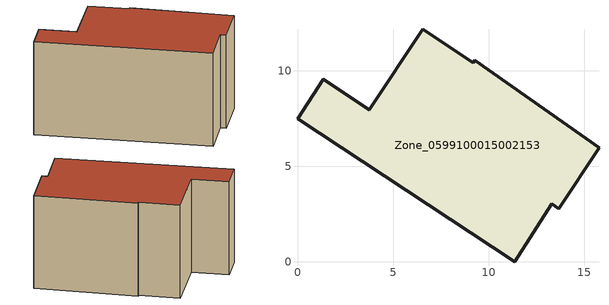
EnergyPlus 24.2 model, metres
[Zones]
Zone_0599100015002153
 floor ground (C_G): 9.2,10.43 9.27,10.54 15.78,5.98 13.67,2.78 13.29,3.04 11.36,0 0,7.49 1.35,9.56 3.76,7.96 6.55,12.18 z0.98
 wall outside (C_F): 1.35,9.56 0,7.49 11.36,0 13.29,3.04 13.67,2.78 15.78,5.98 9.27,10.54 9.2,10.43 6.55,12.18 3.76,7.96 1.35,9.56 z0.98:8.52
 roof outside (C_R): 3.76,7.96 1.35,9.56 0,7.49 11.36,0 13.29,3.04 13.67,2.78 15.78,5.98 9.27,10.54 9.2,10.43 6.55,12.18 z8.52
[BUILDING]
Pand.0599100015002153: North Axis=0; Terrain=City; Loads Convergence Tolerance Value=0.04; Temperature Convergence Tolerance Value=0.4; Solar Distribution=FullExterior; Maximum Number of Warmup Days=25; Minimum Number of Warmup Days=1
[Site:Location]
Rotterdam.The.Hague.AP_ZH_NLD Design_Conditions: Latitude=51.96; Longitude=4.45; Time Zone=1; Elevation=-4.5
[SITE:GROUNDTEMPERATURE:BUILDINGSURFACE]
18, 18, 18, 18, 18, 18, 18, 18, 18, 18, 18, 18
[MATERIAL] Thermal Absorptance=0.9; Solar Absorptance=0.7; Visible Absorptance=0.7
Name | Roughness | Thickness | Conductivity | Density | Specific Heat
G.TI.1965-1974 | MediumSmooth | 0.15 | 0.882353 | 540 | 1210
F.TI.1965-1974 | Rough | 0.3 | 0.697674 | 1920 | 840
R.TI.1965-1974 | MediumRough | 0.2 | 0.232558 | 1500 | 1000
[CONSTRUCTION]
C_G: G.TI.1965-1974
C_F: F.TI.1965-1974
C_R: R.TI.1965-1974
[ZONE]
Zone_0599100015002153: Type=1; Multiplier=1; Ceiling Height=Autocalculate; Volume=Autocalculate; Floor Area=autocalculate; Part of Total Floor Area=Yes
[ZONEINFILTRATION:DESIGNFLOWRATE]
Infil_Zone_0599100015002153: Zone or ZoneList or Space or SpaceList=Zone_0599100015002153; Schedule=AlwaysOn; Design Flow Rate Calculation Method=Flow/Area; Flow Rate per Floor Area=0.003; Constant Term Coefficient=1; Temperature Term Coefficient=0; Velocity Term Coefficient=0; Velocity Squared Term Coefficient=0
[HVACTEMPLATE:ZONE:IDEALLOADSAIRSYSTEM]
Zone_0599100015002153: Maximum Heating Supply Air Temperature=50; Minimum Cooling Supply Air Temperature=13; Maximum Heating Supply Air Humidity Ratio=0.0156; Minimum Cooling Supply Air Humidity Ratio=0.0077; Heating Limit=NoLimit; Cooling Limit=NoLimit; Dehumidification Control Type=ConstantSensibleHeatRatio; Cooling Sensible Heat Ratio=0.7; Dehumidification Setpoint=60; Humidification Control Type=None; Humidification Setpoint=30; Outdoor Air Method=None; Outdoor Air Flow Rate per Person=0.00944; Outdoor Air Flow Rate per Zone Floor Area=0; Outdoor Air Flow Rate per Zone=0; Demand Controlled Ventilation Type=None; Outdoor Air Economizer Type=NoEconomizer; Heat Recovery Type=None; Sensible Heat Recovery Effectiveness=0.7; Latent Heat Recovery Effectiveness=0.65
[ZONECONTROL:THERMOSTAT]
ThermostatControl_Zone_0599100015002153: Zone or ZoneList=Zone_0599100015002153; Control Type Schedule=DualSetpointControlType; Control 1=Thermostat_Zone_0599100015002153; Temperature Difference Between Cutout And Setpoint=0
[THERMOSTATSETPOINT:DUALSETPOINT]
Thermostat_Zone_0599100015002153: Heating Setpoint Temperature Schedule=HeatingSetpoint_Zone_0599100015002153; Cooling Setpoint Temperature Schedule=CoolingSetpoint_Zone_0599100015002153
[SCHEDULE:COMPACT]
HeatingSetpoint_Zone_0599100015002153: Through: 12/31, For: AllDays, Until: 24:00, 21
CoolingSetpoint_Zone_0599100015002153: Through: 12/31, For: AllDays, Until: 24:00, 24
DualSetpointControlType: Through: 12/31, For: AllDays, Until: 24:00, 4
AlwaysOn: Through: 12/31, For: AllDays, Until: 24:00, 1
